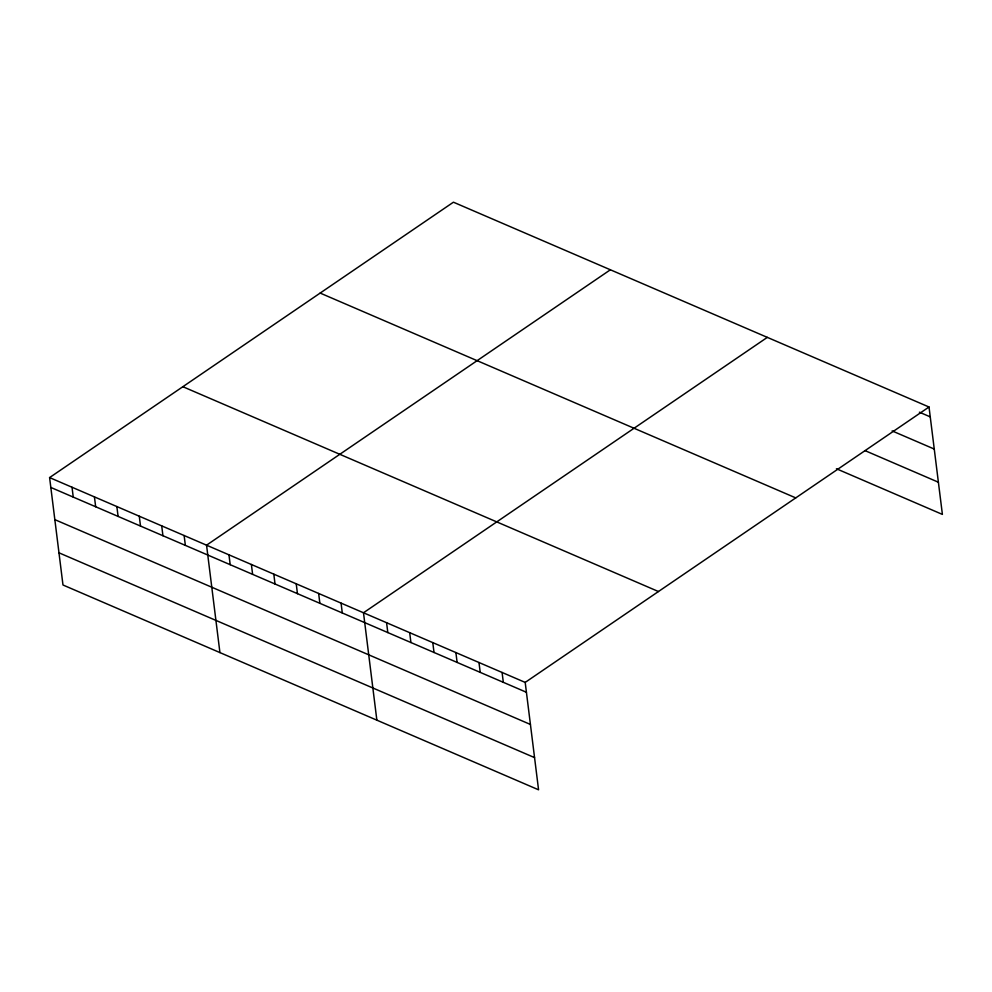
<?xml version="1.0" encoding="UTF-8"?>
<svg xmlns="http://www.w3.org/2000/svg" width="992" height="992" viewBox="0 0 992 992"><rect width="100%" height="100%" fill="white"/><g stroke="black" fill="none" stroke-linecap="round" stroke-linejoin="round"><path stroke-width="1.49" d="M49.6 477.586L525.19 682.409L538.569 789.806L62.98 584.995L49.6 477.586L453.431 202.194L929.02 407.005L942.4 514.414L836.417 468.757M610.378 269.787L206.547 545.178L219.926 652.575M767.324 337.367L363.494 612.771L376.861 720.167M525.19 682.409L929.02 407.005M919.386 412.188L930.248 416.863M892.13 430.912L934.266 449.054M865.012 450.616L938.395 482.224M320.168 293.074L795.758 497.897M182.863 386.706L658.452 591.53M50.828 487.444L526.417 692.267M54.833 519.634L530.422 724.458M58.962 552.804L534.552 757.615M502.088 672.464L503.316 682.322M478.987 662.52L480.215 672.365M455.886 652.562L457.114 662.42M432.785 642.618L434.012 652.476M409.684 632.673L410.911 642.518M386.582 622.716L387.81 632.574M341.062 603.111L342.29 612.969M318.643 593.464L319.87 603.31M296.224 583.804L297.451 593.662M273.804 574.145L275.032 584.003M251.385 564.498L252.613 574.343M228.966 554.838L230.194 564.696M184.128 535.531L185.355 545.377M161.708 525.872L162.936 535.73M139.277 516.212L140.504 526.07M116.858 506.552L118.085 516.41M94.438 496.905L95.666 506.751M72.019 487.246L73.247 497.104"/></g></svg>
